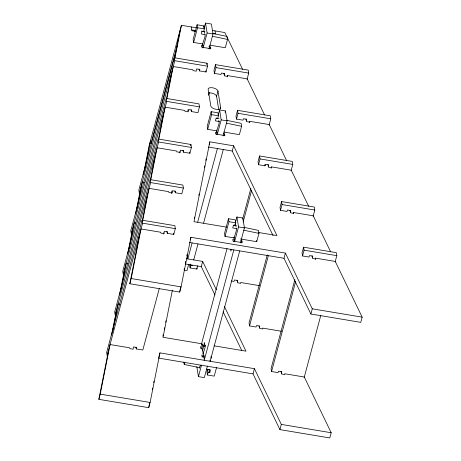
<?xml version="1.0" encoding="UTF-8"?>
<svg xmlns="http://www.w3.org/2000/svg" width="461" height="461" viewBox="0 0 461 461"><rect width="100%" height="100%" fill="white"/><g stroke="black" fill="none" stroke-linecap="round" stroke-linejoin="round"><path stroke-width="0.69" d="M281.089 371.399L281.515 374.015L284.789 374.562L284.656 373.738L304.3 377.023L331.194 432.746L329.799 437.95L279.925 429.612L281.319 424.408L254.426 368.679L159.95 352.884L150.113 402.47L148.724 407.674L98.85 399.335L108.681 349.749M111.597 335.043L116.725 309.152M119.503 295.155L124.775 268.561M127.691 253.861L132.826 227.97M135.603 213.95L140.887 187.31M143.383 174.725L149.059 146.091L181.415 25.297L196.83 27.873M98.85 399.335L100.239 394.132L110.075 344.546L129.72 347.83L129.852 348.66L133.125 349.208L133.379 346.931L136.658 347.479L136.266 348.925L142.818 350.02L159.368 288.229M112.57 331.943L118.12 303.955L120.223 304.306M120.897 289.952L126.17 263.364L128.273 263.715M129.086 248.658L134.22 222.767L135.62 223.003M136.998 208.747L142.282 182.107L144.385 182.458M144.915 168.824L150.453 140.893L150.937 143.872L177.715 43.893M315.266 259.439L315.618 258.143L335.262 261.427L362.15 317.151L360.761 322.354L310.887 314.016L312.276 308.812L285.388 253.089L190.906 237.288L181.075 286.875L179.681 292.078L129.806 283.74L139.643 234.153M142.138 221.551L147.687 193.562M150.326 180.257L155.737 152.966M158.238 140.363L163.788 112.375M166.427 99.052L171.849 71.714M174.344 59.129L180.02 30.495M129.806 283.74L131.201 278.536L141.031 228.95L160.682 232.235L160.814 233.064L164.087 233.612L163.955 232.782M142.703 220.548L149.082 188.359L168.726 191.643L168.864 192.473L172.137 193.021L171.809 190.998M150.747 179.951L157.132 147.768L176.776 151.052L176.909 151.876L180.188 152.424L180.049 151.6M158.797 139.36L165.176 107.171L184.826 110.461L184.959 111.285L188.232 111.833L187.909 109.816M166.847 98.758L173.238 66.511L192.888 69.801L193.021 70.625L196.294 71.173L196.547 68.902L199.82 69.45L199.434 70.896L205.986 71.991L207.531 66.211L207.052 63.226L174.304 57.752L138.853 190.111L139.337 193.09L174.788 60.731L174.304 57.752M174.903 58.121L181.415 25.297M148.724 407.674L149.692 402.787M152.32 389.516L152.597 388.116M153.709 382.532L153.986 381.132M162.894 336.19L163.171 334.79M164.283 329.183L164.56 327.783M165.672 322.181L165.948 320.781M172.345 290.361L163.038 337.291L202.022 343.808M179.681 292.078L180.654 287.191M184.112 269.731L184.388 268.331M185.501 262.747L185.777 261.347M186.884 255.763L187.16 254.363M194.271 218.491L194.554 217.091M198.858 195.378L199.135 193.977M204.413 167.36L204.69 165.96M205.802 160.353L206.079 158.953M258.506 232.482L276.934 235.559L233.635 145.826L209.83 141.844L194 221.695L226.605 227.146M166.242 98.412L130.791 230.771L131.276 233.75L166.726 101.397L166.242 98.412L198.991 103.886L199.469 106.871L197.925 112.651L191.373 111.556L191.085 109.764M158.198 139.003L122.747 271.362L123.225 274.341L158.676 141.988L158.198 139.003L190.94 144.483L191.424 147.462L189.874 153.242L183.328 152.147L183.034 150.355M150.148 179.6L114.697 311.953L115.181 314.932L150.632 182.579L150.148 179.6L182.89 185.074L183.374 188.053L181.824 193.833L175.278 192.738L174.99 190.952M142.097 220.191L106.647 352.544L107.131 355.529L142.582 223.17L142.097 220.191L174.846 225.665L175.324 228.644L173.78 234.424L167.228 233.329L166.94 231.543M194.646 31.769L194.991 30.466L195.13 31.296L191.851 30.749L191.234 26.94M205.439 34.794L201.296 33.93L202.01 31.262L203.647 31.538L204.356 28.899L203.871 25.92L197.06 24.779L193.13 39.462L193.614 42.441L202.771 43.974M193.614 42.441L197.544 27.758L197.06 24.779M203.52 27.239L203.871 25.92M204.056 28.496L205.514 23.05L211.409 24.035L213.017 33.97L209.006 48.941M202.633 44.17L205.145 36.114L204.932 34.788M202.46 47.731L202.984 45.777L202.661 43.789M203.111 47.956L207.122 32.985L205.514 23.05M188.1 111.009L188.486 109.562L191.759 110.11L191.373 111.556M179.704 152.896L180.441 150.153L183.714 150.701L183.328 152.147M209.991 48.987L210.516 47.039L208.879 46.763M171.653 193.493L172.391 190.745L175.664 191.292L175.278 192.738M206.707 64.511L207.052 63.226M163.609 234.084L164.341 231.336L167.614 231.883L167.228 233.329M190.595 145.762L190.94 144.483M247.056 79.332L248.727 73.097L248.249 70.118L215.5 64.644L213.956 70.424L214.434 73.403L220.986 74.498L221.372 73.051L224.645 73.599L224.259 75.045M208.579 95.266L209.323 92.488M214.434 73.403L215.984 67.623L215.5 64.644M212.556 33.405L227.054 36.442L227.538 39.421L225.308 47.742L209.813 45.149M219.517 121.687L215.373 120.822L216.088 118.16L217.725 118.431L218.428 115.792L217.949 112.812L211.138 111.671L207.202 126.354L207.686 129.334L216.843 130.866M207.686 129.334L211.616 114.651L211.138 111.671M218.698 109.413L216.578 96.303L217.972 91.099A5.065 2.345 15 0 0 212.654 87.792A5.065 2.345 15 0 0 208.147 89.457L210.827 106.013A5.065 2.345 15 0 0 216.146 109.32A5.065 2.345 15 0 0 220.652 107.661L217.972 91.099M209.138 144.449L209.83 141.844M227.187 76.889L227.532 75.592L247.182 78.877L264.597 114.973M218.312 114.708L219.586 109.943L225.481 110.928L227.089 120.863L223.078 135.834M220.306 108.957L220.652 107.661M216.526 131.731L219.217 123.012L218.791 120.361M216.537 134.624L217.056 132.676L216.63 130.025M217.367 134.168L221.194 119.877L219.586 109.943M158.728 357.436L159.95 352.884M190.214 239.893L190.906 237.288M225.118 112.288L225.481 110.928M192.104 242.97L187.823 258.938L187.178 254.927M197.683 222.139L217.39 148.546M188.635 264.435L186.993 270.561L184.377 270.123M224.069 135.886L224.588 133.932L223.499 133.748M197.792 265.738L196.899 269.074L190.088 267.933L190.791 265.294L190.6 264.107M193.718 259.923L197.994 243.955M203.578 223.124L223.285 149.531M269.109 125.029L270.78 118.794L270.296 115.809L237.548 110.335L236.003 116.114L236.487 119.094L243.033 120.188L243.42 118.748L246.693 119.295L246.307 120.736M236.487 119.094L238.032 113.314L237.548 110.335M214.987 295.028L201.278 266.619L202.673 261.422L186.572 258.73M273.05 235.6L232.24 151.029L233.635 145.826M226.628 120.298L241.126 123.335L241.61 126.314L239.386 134.635L223.885 132.042M199.434 367.648L184.244 364.467L184.803 362.386M249.234 122.586L249.585 121.289L269.23 124.574L286.615 160.601M236.856 228.742L232.713 227.878L233.427 225.21L235.064 225.487L235.767 222.847L235.289 219.868L228.477 218.727L224.542 233.41L225.026 236.389L234.182 237.922M225.026 236.389L228.956 221.706L228.477 218.727M227.037 248.612L201.561 343.733L201.826 345.387L202.212 343.941L202.483 345.6L201.572 349M235.283 223.124L236.925 216.998L242.82 217.984L244.428 227.918L240.417 242.889M202.569 350.85L204.459 342.465L205.208 347.104L203.053 353.829M234.044 238.118L236.556 230.062L236.234 228.08M200.333 365.308L199.561 368.201L199.342 366.875M231.37 249.424L230.909 251.159L230.586 249.176M202.915 357.275L203.434 355.322L202.362 348.7L200.725 348.424L200.46 346.77L202.097 347.041M233.877 241.679L234.395 239.726L233.969 237.081M207.433 366.046L204.332 377.617L198.443 376.631L201.538 365.06M203.727 356.895L204.09 355.535L204.24 360.289L233.808 249.897M234.528 241.904L238.533 226.933L236.925 216.998M242.67 219.01L250.853 188.457M291.116 170.645L292.787 164.41L292.309 161.431L259.56 155.956L258.016 161.736L258.494 164.715L265.046 165.81L265.432 164.364L268.705 164.911L268.319 166.358M243.154 221.989L251.522 190.745M258.494 164.715L260.044 158.936L259.56 155.956M241.408 242.935L241.927 240.988L240.838 240.803M207.652 369.37L208.13 372.35L209.772 372.626L209.288 369.641L207.652 369.37L206.943 372.01L207.427 374.989L214.238 376.13L216.561 367.452M239.703 250.882L210.135 361.274L209.957 360.174M207.427 374.989L208.13 372.35M209.772 372.626L210.481 369.958L206.338 369.094M237.357 281.953L237.743 280.507L234.47 279.96L234.084 281.406L231.462 280.968M271.247 168.207L271.592 166.905L291.243 170.19L308.628 206.217M240.521 238.982L256.725 241.691L258.949 233.37L258.465 230.391L243.967 227.354M267.288 254.904L249.061 322.948L249.545 325.927L256.097 327.022L256.483 325.575L259.756 326.123L259.37 327.569M313.128 216.267L314.8 210.026L314.316 207.047L281.573 201.572L280.023 207.352L280.507 210.331L287.059 211.426L287.445 209.986L290.718 210.533L290.332 211.974M249.545 325.927L268.331 255.803M280.507 210.331L282.057 204.551L281.573 201.572M293.259 213.823L293.605 212.521L313.25 215.806L330.635 251.839M279.925 429.612L253.037 373.883L254.426 368.679M310.887 314.016L283.993 258.287L285.388 253.089M294.879 279.694L271.074 368.564L271.558 371.549L278.104 372.644L278.496 371.197L281.769 371.745L281.383 373.191M335.141 261.883L336.812 255.648L336.328 252.663L303.586 247.188L302.036 252.968L302.52 255.953L309.066 257.048L309.452 255.601L312.731 256.149L312.345 257.595M271.558 371.549L295.732 281.285M302.52 255.953L304.064 250.173L303.586 247.188M304.145 377.605L320.85 315.243M197.544 27.758L204.356 28.899M212.21 30.443L224.83 32.552L242.549 69.277M191.718 29.919L195.913 30.622M212.694 33.422L215.489 33.895L215.005 30.91M207.122 32.985L213.017 33.97M202.984 45.777L201.348 45.506L201.613 47.16L210.781 48.693L210.516 47.039M174.788 60.731L207.531 66.211M215.984 67.623L248.727 73.097M166.726 101.397L199.469 106.871M238.032 113.314L270.78 118.794M211.616 114.651L218.428 115.792M221.194 119.877L227.089 120.863M217.056 132.676L215.42 132.399L215.69 134.053L224.859 135.586L224.588 133.932M208.441 147.047L232.24 151.029M158.676 141.988L191.424 147.462M260.044 158.936L292.787 164.41M150.632 182.579L183.374 188.053M282.057 204.551L314.8 210.026M228.956 221.706L235.767 222.847M238.533 226.933L244.428 227.918M142.582 223.17L175.324 228.644M304.064 250.173L336.812 255.648M234.395 239.726L232.759 239.455L233.03 241.109L242.198 242.642L241.927 240.988M189.517 242.492L283.993 258.287M185.178 263.928L201.278 266.619M190.791 265.294L192.433 265.571M259.578 285.664L240.63 282.501L240.769 283.325L237.49 282.777L237.069 280.161M131.201 278.536L181.075 286.875M312.276 308.812L362.15 317.151M281.59 331.286L262.643 328.117L262.776 328.947L259.503 328.399L259.082 325.783M214.077 345.825L245.972 351.155L224.478 306.611M203.687 345.358L205.652 345.687M203.82 346.188L205.128 346.407M203.434 355.322L201.797 355.051L202.068 356.705L203.704 356.981M158.555 358.088L253.037 373.883M100.239 394.132L150.113 402.47M281.319 424.408L331.194 432.746M201.509 31.089L204.961 31.815M212.348 36.24L227.538 39.421M216.272 118.131L219.033 118.708M226.42 123.133L241.61 126.314M233.612 225.187L236.372 225.763M243.76 230.189L258.949 233.37M202.673 261.422L216.376 289.825M223.084 311.815L241.777 350.55M315.618 258.143L315.75 258.967L312.477 258.419L312.051 255.803M293.605 212.521L293.738 213.351L290.465 212.803L290.044 210.187M271.592 166.905L271.731 167.735L268.452 167.187L268.031 164.571M264.85 164.617L265.046 165.81M249.585 121.289L249.718 122.113L246.445 121.566L246.018 118.95M256.529 240.498L256.725 241.691M227.532 75.592L227.671 76.417L224.392 75.869L223.971 73.253M204.396 31.481L204.719 33.469M235.807 225.429L236.02 226.754M234.868 224.294L235.064 225.487M205.79 70.798L205.986 71.991M199.146 69.104L199.434 70.896M189.684 152.049L189.874 153.242M196.703 267.881L196.899 269.074M210.965 356.584L211.236 358.237M189.604 264.954L190.088 267.933M196.83 366.697L198.443 376.631M173.584 233.231L173.78 234.424M183.858 362.081L184.244 364.467M135.978 347.139L136.266 348.925M208.862 92.92A5.065 2.345 15 0 1 216.578 96.303"/></g></svg>
